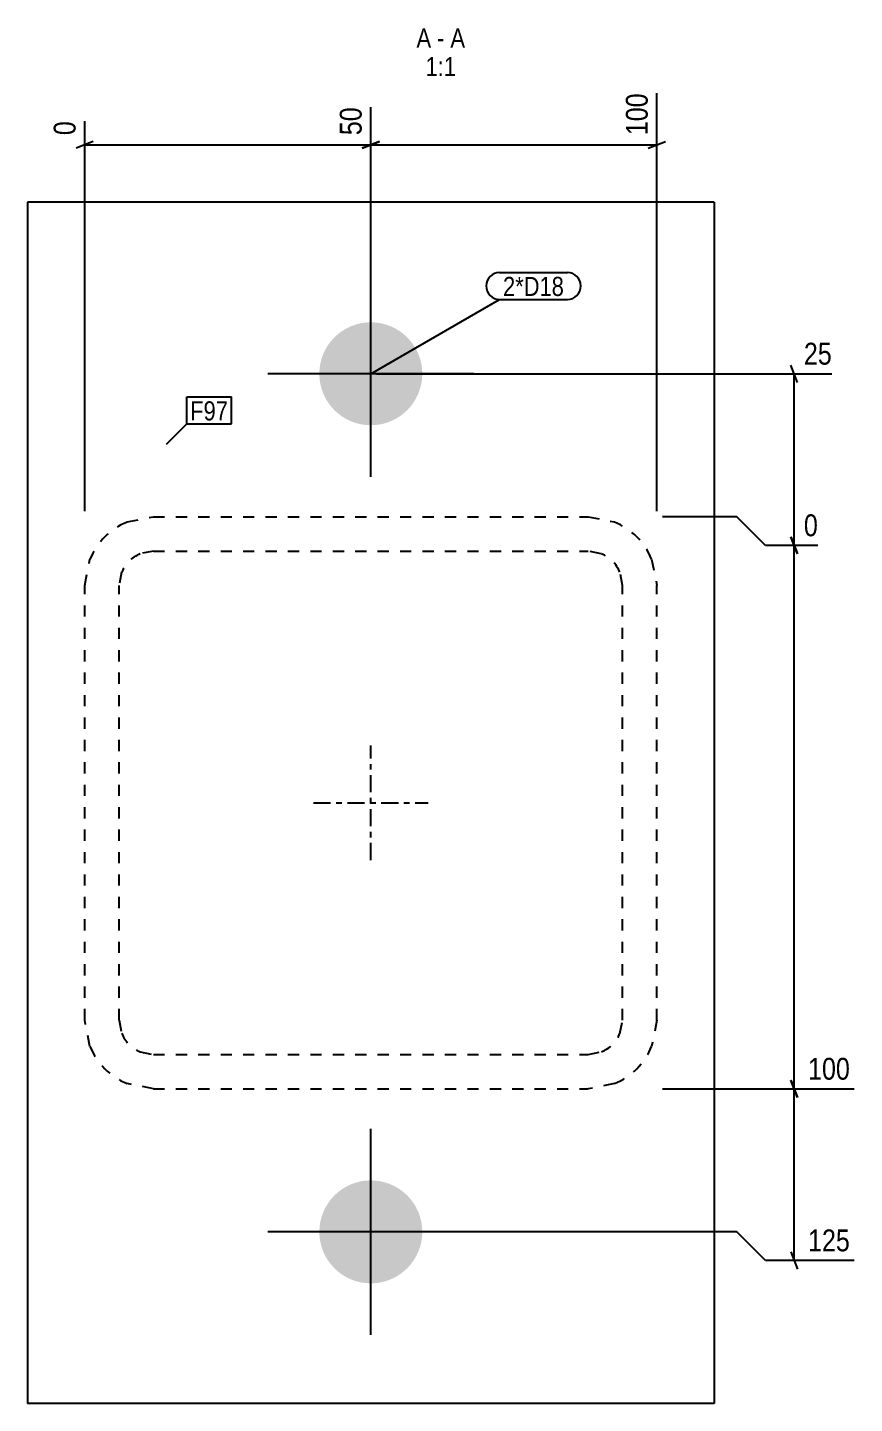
# Model space of a CAD drawing. Header units: millimetres. Extents: x 23 to 24097, y 2 to 1067.
# Drawn here: x 6820.4 to 6964.9, y 2.4 to 242.9 of the extents above; entities that cross this region are included whole.
import ezdxf

# ---------------------------------------------------------------- set-up
doc = ezdxf.new("R2010")
doc.units = ezdxf.units.MM
doc.linetypes.add('DXK_LINE_DOT2', pattern=[3.9198, 1.9599, -1.9599])
doc.linetypes.add('DXK_LINE_DOT3', pattern=[5.9187, 2.979, -0.9799, 0.9799, -0.9799])
for name, color, linetype in [('MÅLSÆTNING', 7, 'Continuous'), ('STÅL', 7, 'Continuous'), ('TEKST', 7, 'Continuous')]:
    doc.layers.add(name, color=color, linetype=linetype)
doc.styles.add('Arial Narrow', font='ARIALN.TTF', dxfattribs={"height": 0.2})

msp = doc.modelspace()

# ---------------------------------------------------------------- hatches: boundary and pattern name
at = {"layer": 'STÅL', "linetype": 'Continuous'}
for points in [[(6880.38, 173.4, -1), (6880.38, 191.4, -1)], [(6880.38, 23.4, -1), (6880.38, 41.4, -1)]]:
    msp.add_hatch(color=96, dxfattribs=at).paths.add_polyline_path(points)

# ---------------------------------------------------------------- linework, layer by layer
at = {"layer": 'MÅLSÆTNING', "color": 7, "linetype": 'Continuous'}
for p, q in [((6930.38, 158.4), (6930.38, 231.43)), ((6880.38, 183.4), (6880.38, 228.99)), ((6880.38, 183.4), (6880.38, 228.99)), ((6830.38, 158.4), (6830.38, 226.55)), ((6831.88, 223.01), (6828.88, 221.81)), ((6830.38, 222.41), (6880.38, 222.41)), ((6881.88, 223.01), (6878.88, 221.81)), ((6878.88, 221.81), (6881.88, 223.01)), ((6880.38, 222.41), (6930.38, 222.41)), ((6928.88, 221.81), (6931.88, 223.01)), ((6954.98, 180.9), (6953.78, 183.9)), ((6881.38, 182.4), (6960.95, 182.4)), ((6954.38, 152.4), (6954.38, 182.4)), ((6944.38, 157.4), (6931.38, 157.4)), ((6944.38, 157.4), (6931.38, 157.4)), ((6949.38, 152.4), (6944.38, 157.4)), ((6949.38, 152.4), (6944.38, 157.4)), ((6958.52, 152.4), (6949.38, 152.4)), ((6958.52, 152.4), (6949.38, 152.4)), ((6953.78, 153.9), (6954.98, 150.9)), ((6954.98, 150.9), (6953.78, 153.9)), ((6954.38, 57.4), (6954.38, 152.4)), ((6953.78, 58.9), (6954.98, 55.9)), ((6954.98, 55.9), (6953.78, 58.9)), ((6931.38, 57.4), (6964.85, 57.4)), ((6931.38, 57.4), (6964.85, 57.4)), ((6954.38, 27.4), (6954.38, 57.4)), ((6944.38, 32.4), (6881.38, 32.4)), ((6949.38, 27.4), (6944.38, 32.4)), ((6953.78, 28.9), (6954.98, 25.9)), ((6964.85, 27.4), (6949.38, 27.4))]:
    msp.add_line(p, q, dxfattribs=at)
at = {"layer": 'STÅL', "color": 2, "linetype": 'Continuous'}
for p, q in [((6940.38, 212.4), (6820.38, 212.4)), ((6820.38, 212.4), (6820.38, 2.4)), ((6940.38, 212.4), (6940.38, 2.4)), ((6940.38, 2.4), (6820.38, 2.4))]:
    msp.add_line(p, q, dxfattribs=at)
at = {"layer": 'STÅL', "color": 96, "linetype": 'Continuous'}
for p, q in [((6880.38, 164.4), (6880.38, 200.4)), ((6898.38, 182.4), (6862.38, 182.4)), ((6880.38, 14.4), (6880.38, 50.4)), ((6898.38, 32.4), (6862.38, 32.4))]:
    msp.add_line(p, q, dxfattribs=at)
at = {"layer": 'STÅL', "color": 7, "linetype": 'DXK_LINE_DOT2'}
for p, q in [((6837.79, 156.49), (6842.38, 157.4)), ((6842.38, 157.4), (6918.38, 157.4)), ((6918.38, 157.4), (6922.97, 156.49)), ((6830.38, 145.4), (6831.29, 149.99)), ((6842.38, 151.4), (6840.08, 150.94)), ((6842.38, 151.4), (6918.38, 151.4)), ((6920.67, 150.94), (6918.38, 151.4)), ((6929.46, 149.99), (6930.38, 145.4)), ((6836.83, 147.7), (6836.38, 145.4)), ((6924.38, 145.4), (6923.92, 147.7)), ((6830.38, 69.4), (6830.38, 145.4)), ((6836.38, 69.4), (6836.38, 145.4)), ((6924.38, 69.4), (6924.38, 145.4)), ((6930.38, 69.4), (6930.38, 145.4)), ((6831.29, 64.81), (6830.38, 69.4)), ((6836.38, 69.4), (6836.83, 67.1)), ((6923.92, 67.1), (6924.38, 69.4)), ((6930.38, 69.4), (6929.46, 64.81)), ((6840.08, 63.86), (6842.38, 63.4)), ((6842.38, 63.4), (6918.38, 63.4)), ((6918.38, 63.4), (6920.67, 63.86)), ((6842.38, 57.4), (6837.79, 58.31)), ((6922.97, 58.31), (6918.38, 57.4)), ((6842.38, 57.4), (6918.38, 57.4))]:
    msp.add_line(p, q, dxfattribs=at)
at = {"layer": 'STÅL', "color": 7, "linetype": 'DXK_LINE_DOT3'}
for p, q in [((6880.38, 97.4), (6880.38, 117.4)), ((6870.38, 107.4), (6890.38, 107.4))]:
    msp.add_line(p, q, dxfattribs=at)
at = {"layer": 'STÅL', "color": 7, "linetype": 'DXK_LINE_DOT2'}
for centre, radius, start, end in [((6842.38, 145.4), 12, 112.5, 157.5), ((6918.38, 145.4), 12, 22.5, 67.5), ((6842.38, 145.4), 6, 112.5, 157.5), ((6918.38, 145.4), 6, 22.5, 67.5), ((6842.38, 69.4), 6, 202.5, 247.5), ((6918.38, 69.4), 6, 292.5, 337.5), ((6842.38, 69.4), 12, 202.5, 247.5), ((6918.38, 69.4), 12, 292.5, 337.5)]:
    msp.add_arc(centre, radius, start, end, dxfattribs=at)

# ---------------------------------------------------------------- wipeouts: each hides what was drawn before it
at = {"color": 0, "linetype": 'Continuous'}
for points in [[(6890.93, 239.43), (6890.93, 242.93), (6888.37, 242.93), (6888.37, 239.43)], [(6895.28, 234.43), (6895.28, 237.93), (6889.95, 237.93), (6889.95, 234.43)]]:
    msp.add_wipeout(points, dxfattribs=at).dxf.layer = 'TEKST'
at = {"color": 0}
for points in [[(6914.15, 196), (6914.15, 199.5), (6903.49, 199.5), (6903.49, 196)], [(6855.41, 174.24), (6855.41, 177.74), (6848.81, 177.74), (6848.81, 174.24)]]:
    msp.add_wipeout(points, dxfattribs=at).dxf.layer = 'TEKST'

# ---------------------------------------------------------------- next in the draw order: texts
at = {"layer": 'TEKST', "color": 3, "linetype": 'Continuous', "style": 'Arial Narrow'}
msp.add_text('1:1', height=3.34, dxfattribs=at).set_placement((6889.95, 234.43))

# ---------------------------------------------------------------- next in the draw order: wipeouts: each hides what was drawn before it
at = {"color": 0, "linetype": 'Continuous'}
for points, layer in [([(6929.58, 232.23), (6923.98, 232.23), (6923.98, 223.31), (6929.58, 223.31)], 'MÅLSÆTNING'), ([(6879.58, 229.79), (6873.98, 229.79), (6873.98, 223.31), (6879.58, 223.31)], 'MÅLSÆTNING'), ([(6829.58, 227.35), (6823.98, 227.35), (6823.98, 223.31), (6829.58, 223.31)], 'MÅLSÆTNING'), ([(6961.75, 183.2), (6961.75, 188.8), (6955.28, 188.8), (6955.28, 183.2)], 'MÅLSÆTNING'), ([(6959.32, 153.2), (6959.32, 158.8), (6955.28, 158.8), (6955.28, 153.2)], 'MÅLSÆTNING'), ([(6964.92, 58.2), (6964.92, 63.8), (6956.01, 63.8), (6956.01, 58.2)], 'MÅLSÆTNING'), ([(6964.92, 28.2), (6964.92, 33.8), (6956.01, 33.8), (6956.01, 28.2)], 'MÅLSÆTNING'), ([(6893.25, 239.43), (6893.25, 242.93), (6891.98, 242.93), (6891.98, 239.43)], 'TEKST')]:
    msp.add_wipeout(points, dxfattribs=at).dxf.layer = layer
at = {"color": 0}
for points in [[(6914.15, 196), (6914.15, 199.5), (6903.49, 199.5), (6903.49, 196)], [(6855.41, 174.24), (6855.41, 177.74), (6848.81, 177.74), (6848.81, 174.24)]]:
    msp.add_wipeout(points, dxfattribs=at).dxf.layer = 'TEKST'

# ---------------------------------------------------------------- next in the draw order: linework, layer by layer
at = {"layer": 'TEKST', "color": 7, "linetype": 'Continuous'}
for p, q in [((6902.89, 200.1), (6914.75, 200.1)), ((6880.38, 182.4), (6902.89, 195.4)), ((6902.89, 195.4), (6914.75, 195.4)), ((6848.21, 178.34), (6856.01, 178.34)), ((6848.21, 173.64), (6848.21, 178.34)), ((6856.01, 173.64), (6856.01, 178.34)), ((6844.67, 170.11), (6848.21, 173.64)), ((6848.21, 173.64), (6856.01, 173.64))]:
    msp.add_line(p, q, dxfattribs=at)
for centre, start, end in [((6902.89, 197.75), 90, 270), ((6914.75, 197.75), 270, 90)]:
    msp.add_arc(centre, 2.35, start, end, dxfattribs=at)

# ---------------------------------------------------------------- next in the draw order: texts
at = {"layer": 'MÅLSÆTNING', "color": 3, "linetype": 'Continuous', "style": 'Arial Narrow'}
for s, height, p in [('100', 3.818, (6928.78, 224.11)), ('50', 3.818, (6878.78, 224.11)), ('0', 3.82, (6828.78, 224.11))]:
    msp.add_text(s, height=height, rotation=90.0002, dxfattribs=at).set_placement(p)
for s, height, p in [('25', 3.818, (6956.08, 184)), ('0', 3.82, (6956.08, 154)), ('100', 3.818, (6956.81, 59)), ('125', 3.818, (6956.81, 29))]:
    msp.add_text(s, height=height, dxfattribs=at).set_placement(p)
at = {"layer": 'TEKST', "color": 3, "linetype": 'Continuous', "style": 'Arial Narrow'}
for s, p in [('A', (6888.37, 239.43)), ('-', (6891.98, 239.43))]:
    msp.add_text(s, height=3.34, dxfattribs=at).set_placement(p)
at = {"layer": 'TEKST', "color": 3, "style": 'Arial Narrow'}
for s, p in [('2*D18', (6903.49, 196)), ('F97', (6848.81, 174.24))]:
    msp.add_text(s, height=3.34, dxfattribs=at).set_placement(p)

# ---------------------------------------------------------------- next in the draw order: wipeouts: each hides what was drawn before it
at = {"color": 0, "linetype": 'Continuous'}
msp.add_wipeout([(6896.86, 239.43), (6896.86, 242.93), (6894.3, 242.93), (6894.3, 239.43)], dxfattribs=at).dxf.layer = 'TEKST'

# ---------------------------------------------------------------- next in the draw order: texts
at = {"layer": 'TEKST', "color": 3, "linetype": 'Continuous', "style": 'Arial Narrow'}
msp.add_text('A', height=3.34, dxfattribs=at).set_placement((6894.3, 239.43))

doc.saveas('drawing.dxf')
